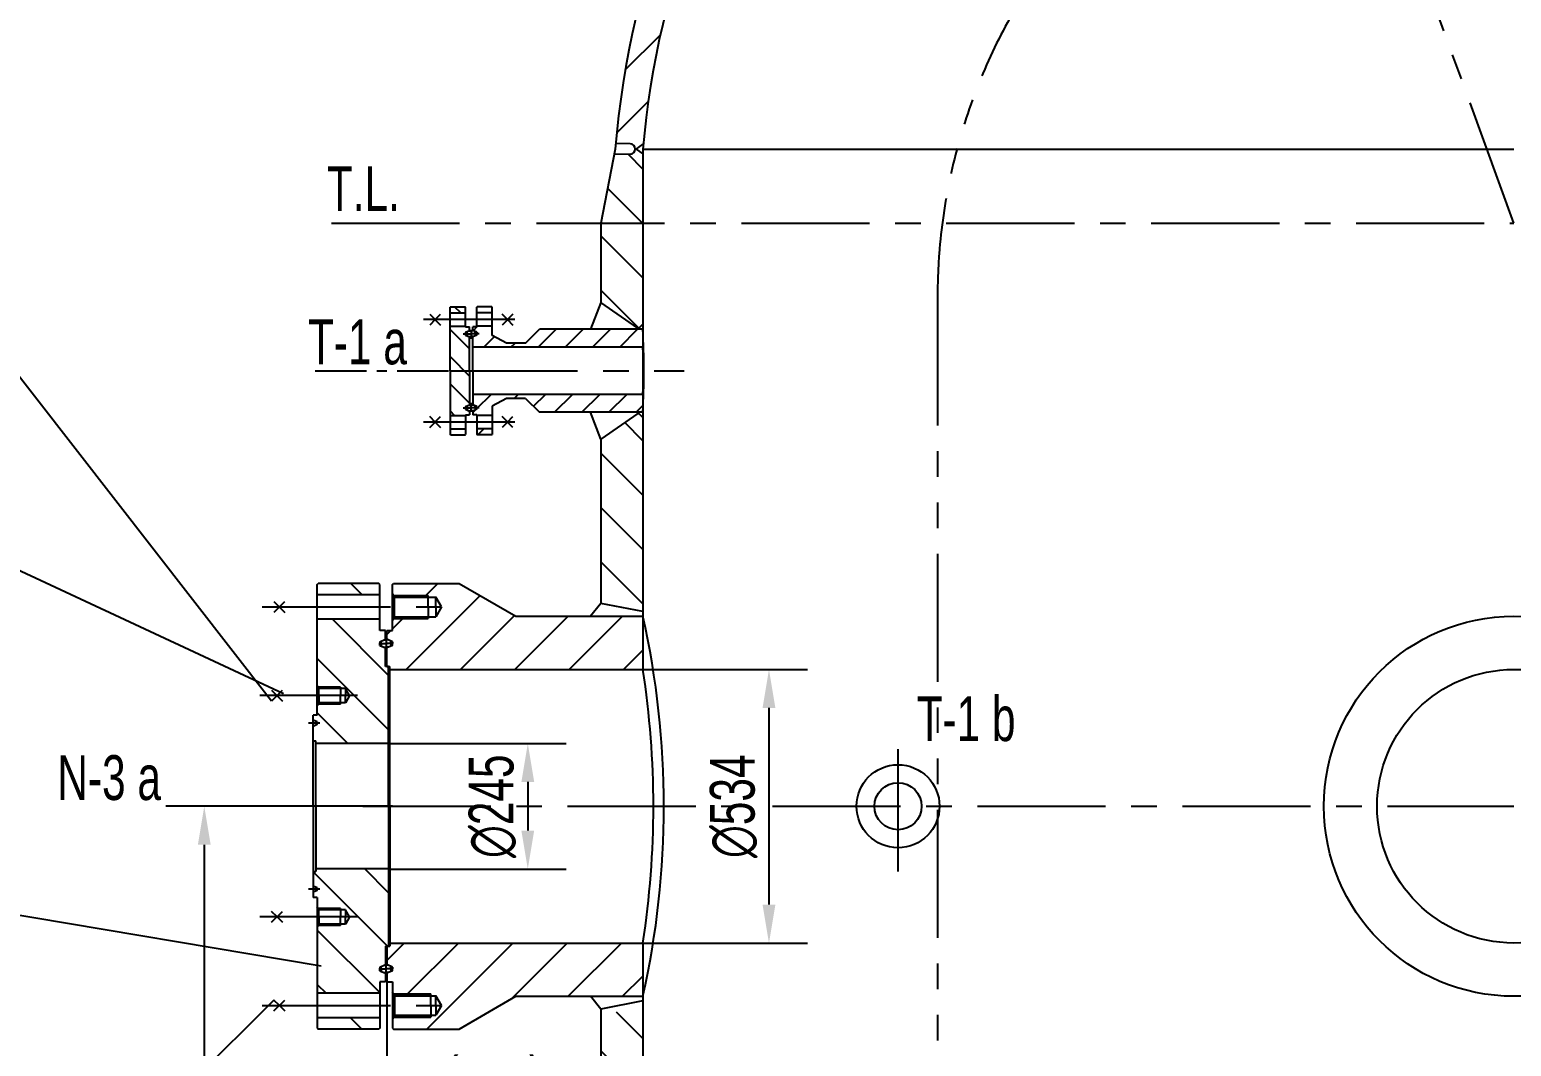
# Model space of a CAD drawing. Extents: x -3 to 21028, y -3 to 29728.
# Drawn here: x 3637 to 6529, y 24241 to 26226 of the extents above; entities that cross this region are included whole.
import ezdxf
from ezdxf.enums import TextEntityAlignment as Align

# ---------------------------------------------------------------- set-up
doc = ezdxf.new("R2010")
doc.units = 0
doc.header["$LTSCALE"] = 200
doc.header["$MEASUREMENT"] = 0
doc.linetypes.add('G', pattern=[2, 1.25, -0.25, 0.25, -0.25])
doc.linetypes.add('K', pattern=[2.5, 1.25, -0.25, 0.25, -0.25, 0.25, -0.25])
doc.layers.get('0').update_dxf_attribs({"linetype": 'CONTINUOUS'})
doc.layers.get('DEFPOINTS').update_dxf_attribs({"linetype": 'CONTINUOUS'})
for name, color, linetype in [('01', 7, 'CONTINUOUS'), ('02', 1, 'CONTINUOUS'), ('05', 4, 'G'), ('07', 6, 'K'), ('08', 1, 'CONTINUOUS'), ('11', 3, 'CONTINUOUS')]:
    doc.layers.add(name, color=color, linetype=linetype)
doc.styles.get("Standard").update_dxf_attribs({"font": 'thenor.shx', "width": 0.707, "bigfont": 'hztxt.shx'})
doc.dimstyles.new('INTE', dxfattribs={"dimscale": 25, "dimtxt": 3.5, "dimasz": 3, "dimexe": 3, "dimexo": 0, "dimgap": 1, "dimtad": 1, "dimdec": 3, "dimdsep": 46, "dimtxsty": 'Standard', "dimcen": 0, "dimclrd": 1, "dimclre": 1, "dimclrt": 3, "dimaunit": 1, "dimadec": 0, "dimazin": 0, "dimtfac": 1, "dimtdec": 4, "dimtofl": 0, "dimtmove": 0, "dimatfit": 0, "dimfxl": 0, "dimtzin": 0, "dimarcsym": 0})
doc.dimstyles.new('INTE$2', dxfattribs={"dimscale": 25, "dimtxt": 3.5, "dimasz": 3, "dimexe": 3, "dimexo": 0, "dimgap": 1, "dimtad": 1, "dimtih": 1, "dimtoh": 1, "dimdec": 3, "dimdsep": 46, "dimtxsty": 'Standard', "dimcen": 0, "dimclrd": 1, "dimclre": 1, "dimclrt": 3, "dimaunit": 1, "dimadec": 3, "dimazin": 0, "dimtfac": 1, "dimtdec": 4, "dimtofl": 0, "dimtmove": 0, "dimatfit": 0, "dimfxl": 0, "dimtzin": 0, "dimarcsym": 0})
pattern_1 = [(45, (0, -289.53), (-53.033, 53.033), [])]
pattern_2 = [(135, (0, -289.53), (-53.033, -53.033), [])]

# ---------------------------------------------------------------- blocks, each defined once
blk = doc.blocks.new('*D36')
at = {"color": 1, "linetype": 'ByBlock'}
for p, q in [((4286.9, 24999.6), (3902.8, 24999.6)), ((3977.8, 24924.6), (3977.8, 23514.6)), ((4456.1, 23439.6), (3902.8, 23439.6))]:
    blk.add_line(p, q, dxfattribs=at)
for points in [[(3965.3, 24924.6), (3990.3, 24924.6), (3977.8, 24999.6)], [(3965.3, 23514.6), (3990.3, 23514.6), (3977.8, 23439.6)]]:
    blk.add_solid(points, dxfattribs=at)
at = {"layer": 'DEFPOINTS', "color": 0, "linetype": 'ByBlock'}
for p in [(4286.9, 24999.6), (3977.8, 23439.6), (4456.1, 23439.6)]:
    blk.add_point(p, dxfattribs=at)
at = {"color": 3, "linetype": 'ByBlock', "insert": (3909.1, 24219.6), "char_height": 87.5, "attachment_point": 5, "rotation": 90}
blk.add_mtext('1560', dxfattribs=at)
blk = doc.blocks.new('*D249')
at = {"color": 1, "linetype": 'ByBlock'}
for start, end in [(78.2616, 84.1308), (115.8692, 121.7384)]:
    blk.add_arc((6533.8, 26137.6), 732.5, start, end, dxfattribs=at)
for points in [[(6608.1, 26853.8), (6609.4, 26878.8), (6533.8, 26870.1)], [(6209.4, 26808.2), (6219.1, 26785.2), (6283.3, 26825.9)]]:
    blk.add_solid(points, dxfattribs=at)
at = {"layer": 'DEFPOINTS', "color": 0, "linetype": 'ByBlock'}
for p in [(6533.8, 28297.5), (5947.1, 27749.7), (6364.9, 26850.4), (6533.8, 26137.6), (6533.8, 5882.7)]:
    blk.add_point(p, dxfattribs=at)
at = {"color": 3, "linetype": 'ByBlock', "insert": (6422.7, 26930.4), "char_height": 87.5, "attachment_point": 5}
blk.add_mtext('20°', dxfattribs=at)
blk = doc.blocks.new('*D250')
at = {"color": 1, "linetype": 'ByBlock'}
for start, end in [(100.1385, 110.277), (49.723, 59.8615)]:
    blk.add_arc((6533.8, 26137.6), 424.4, start, end, dxfattribs=at)
for points in [[(6458, 26567.9), (6460.2, 26543), (6533.8, 26562)], [(6741.6, 26493.4), (6752.2, 26516), (6679, 26536.5)]]:
    blk.add_solid(points, dxfattribs=at)
at = {"layer": 'DEFPOINTS', "color": 0, "linetype": 'ByBlock'}
for p in [(6533.8, 28297.5), (7120.6, 27749.7), (6583.1, 26559.2), (6533.8, 26137.6), (6533.8, 5882.7)]:
    blk.add_point(p, dxfattribs=at)
at = {"color": 3, "linetype": 'ByBlock', "insert": (6634.8, 26618.6), "char_height": 87.5, "attachment_point": 5}
blk.add_mtext('20°', dxfattribs=at)
blk = doc.blocks.new('*D255')
at = {"color": 1, "linetype": 'ByBlock'}
for p, q in [((4833.8, 25266.6), (5154.9, 25266.6)), ((5079.9, 25191.6), (5079.9, 24807.6)), ((4833.8, 24732.6), (5154.9, 24732.6))]:
    blk.add_line(p, q, dxfattribs=at)
for points in [[(5067.4, 25191.6), (5092.4, 25191.6), (5079.9, 25266.6)], [(5067.4, 24807.6), (5092.4, 24807.6), (5079.9, 24732.6)]]:
    blk.add_solid(points, dxfattribs=at)
at = {"layer": 'DEFPOINTS', "color": 0, "linetype": 'ByBlock'}
for p in [(4833.8, 25266.6), (4833.8, 24732.6), (5079.9, 24732.6)]:
    blk.add_point(p, dxfattribs=at)
at = {"color": 3, "linetype": 'ByBlock', "insert": (5011.1, 24999.6), "char_height": 87.5, "attachment_point": 5, "rotation": 90}
blk.add_mtext('∅534', dxfattribs=at)
blk = doc.blocks.new('*D256')
at = {"color": 1, "linetype": 'ByBlock'}
for p, q in [((4337.5, 25122.1), (4684.2, 25122.1)), ((4609.2, 25047.1), (4609.2, 24952.1)), ((4337.5, 24877.1), (4684.2, 24877.1))]:
    blk.add_line(p, q, dxfattribs=at)
for points in [[(4596.7, 25047.1), (4621.7, 25047.1), (4609.2, 25122.1)], [(4596.7, 24952.1), (4621.7, 24952.1), (4609.2, 24877.1)]]:
    blk.add_solid(points, dxfattribs=at)
at = {"layer": 'DEFPOINTS', "color": 0, "linetype": 'ByBlock'}
for p in [(4337.5, 25122.1), (4337.5, 24877.1), (4609.2, 24877.1)]:
    blk.add_point(p, dxfattribs=at)
at = {"color": 3, "linetype": 'ByBlock', "insert": (4540.4, 24999.6), "char_height": 87.5, "attachment_point": 5, "rotation": 90}
blk.add_mtext('∅245', dxfattribs=at)
blk = doc.blocks.new('*D259')
at = {"color": 1, "linetype": 'ByBlock'}
for p, q in [((4333.8, 24367.1), (4333.8, 24015.8)), ((4751.8, 24286.7), (4751.8, 24015.8)), ((4408.8, 24090.8), (4676.8, 24090.8))]:
    blk.add_line(p, q, dxfattribs=at)
for points in [[(4408.8, 24103.3), (4408.8, 24078.3), (4333.8, 24090.8)], [(4676.8, 24103.3), (4676.8, 24078.3), (4751.8, 24090.8)]]:
    blk.add_solid(points, dxfattribs=at)
at = {"layer": 'DEFPOINTS', "color": 0, "linetype": 'ByBlock'}
for p in [(4333.8, 24367.1), (4751.8, 24286.7), (4751.8, 24090.8)]:
    blk.add_point(p, dxfattribs=at)
at = {"color": 3, "linetype": 'ByBlock', "insert": (4542.8, 24163.9), "char_height": 87.5, "attachment_point": 5}
blk.add_mtext('(418)', dxfattribs=at)

msp = doc.modelspace()

# ---------------------------------------------------------------- hatches: boundary and pattern name
at = {"layer": '08'}
h = msp.add_hatch(dxfattribs=at)
h.set_pattern_fill('ANSI31', color=256, scale=600, style=0)
h.set_pattern_definition(pattern_1)
h.paths.add_polyline_path([(7135.2146, 27502.1781), (7130.2075, 27470.5649, -0.327301641), (7121.8099, 27462.2393), (7120.8006, 27460.7979), (7120.4791, 27459.9147), (7129.7762, 27446.6371, -0.288384263), (8232.7901, 26002.9425), (8248.9404, 25991.634, 0.363994765), (8258.5689, 25983.1146), (8289.9352, 25982.2933), (8287.8475, 25993.1112, 0.292865986)])
h.paths.add_polyline_path([(4780.7347, 26003.8504), (4809.0924, 26003.1078, -0.363994765), (4818.7209, 25994.5885), (4820.8306, 25993.1112), (4834.8712, 26002.9425, -0.288384263), (5937.8851, 27446.6371), (5947.3306, 27460.1267), (5947.3306, 27462.1293, 0.368919477), (5957.2075, 27470.5649), (5963.9767, 27513.3038, 0.296363695)])
h = msp.add_hatch(dxfattribs=at)
h.set_pattern_fill('ANSI31', color=256, scale=600, angle=90, style=0)
h.set_pattern_definition(pattern_2)
h.paths.add_polyline_path([(4833.8306, 25848.1112), (4751.8306, 25848.1112), (4751.8306, 25693.5262), (4823.8306, 25643.1112), (4825.8306, 25643.1112), (4833.8306, 25651.1112)])
h.paths.add_polyline_path([(4751.8306, 25848.1112), (4833.8306, 25848.1112), (4833.8306, 25984.0085), (4820.8306, 25993.1112), (4818.8306, 25993.1112, -0.406566259), (4809.0924, 25983.1146), (4777.7261, 25982.2933)])
h.paths.add_polyline_path([(4751.8306, 25133.5262), (4823.8306, 25083.1112), (4825.8306, 25083.1112), (4833.8306, 25091.1112), (4833.8306, 25469.1112), (4825.8306, 25477.1112), (4823.8306, 25477.1112), (4751.8306, 25426.6963)])
h = msp.add_hatch(dxfattribs=at)
h.set_pattern_fill('ANSI31', color=256, scale=300, angle=90, style=0)
h.set_pattern_definition([(135, (0, -289.533), (-26.516504, -26.516504), [])])
h.paths.add_polyline_path([(4458.414, 25685.1112), (4457.414, 25684.1112), (4457.414, 25673.1112), (4487.414, 25673.1112), (4487.414, 25684.1112), (4486.414, 25685.1112)])
h.paths.add_polyline_path([(4495.414, 25626.5773), (4487.414, 25629.9731), (4487.414, 25632.6112), (4487.414, 25635.2494), (4495.414, 25638.6452), (4495.414, 25646.1112), (4487.414, 25646.1112), (4487.414, 25647.1112), (4457.414, 25647.1112), (4457.414, 25560.1112), (4495.414, 25560.1112)])
h.paths.add_polyline_path([(4495.414, 25560.1112), (4457.414, 25560.1112), (4457.414, 25473.1112), (4487.414, 25473.1112), (4487.414, 25474.1112), (4495.414, 25474.1112), (4495.414, 25481.5773), (4487.414, 25484.9731), (4487.414, 25487.6112), (4487.414, 25490.2494), (4495.414, 25493.6452)])
h.paths.add_polyline_path([(4457.414, 25447.1112), (4457.414, 25436.1112), (4458.414, 25435.1112), (4486.414, 25435.1112), (4487.414, 25436.1112), (4487.414, 25447.1112)])
h = msp.add_hatch(dxfattribs=at)
h.set_pattern_fill('ANSI31', color=256, scale=300, style=0)
h.set_pattern_definition([(45, (0, -289.533), (-26.516504, 26.516504), [])])
h.paths.add_polyline_path([(4631.8306, 25641.1112), (4604.8306, 25614.1112), (4567.8306, 25614.1112), (4539.8306, 25629.1112), (4539.8306, 25647.1112), (4509.8306, 25647.1112), (4509.8306, 25646.1112), (4501.8306, 25646.1112), (4501.8306, 25638.6452), (4509.8306, 25635.2494), (4509.8306, 25632.6112), (4509.8306, 25629.9731), (4501.8306, 25626.5773), (4501.8306, 25606.1112), (4833.8306, 25606.1112), (4833.8306, 25641.1112)])
h.paths.add_polyline_path([(4501.8306, 25514.1112), (4501.8306, 25493.6452), (4509.8306, 25490.2494), (4509.8306, 25487.6112), (4509.8306, 25484.9731), (4501.8306, 25481.5773), (4501.8306, 25474.1112), (4509.8306, 25474.1112), (4509.8306, 25473.1112), (4539.8306, 25473.1112), (4539.8306, 25491.1112), (4567.8306, 25506.1112), (4575.2118, 25506.1112), (4604.8306, 25506.1112), (4631.8306, 25479.1112), (4833.8306, 25479.1112), (4833.8306, 25514.1112)])
h.paths.add_polyline_path([(4510.8306, 25685.1112), (4509.8306, 25684.1112), (4509.8306, 25673.1112), (4539.8306, 25673.1112), (4539.8306, 25684.1112), (4538.8306, 25685.1112)])
h.paths.add_polyline_path([(4539.8306, 25447.1112), (4509.8306, 25447.1112), (4509.8306, 25436.1112), (4510.8306, 25435.1112), (4538.8306, 25435.1112), (4539.8306, 25436.1112)])
h = msp.add_hatch(dxfattribs=at)
h.set_pattern_fill('ANSI31', color=256, scale=600, angle=90, style=0)
h.set_pattern_definition(pattern_2)
h.paths.add_polyline_path([(4320.3301, 25024.0056), (4320.3301, 25027.6112), (4320.3301, 25031.2168), (4331.4601, 25035.9412), (4331.4601, 25053.1112), (4320.3301, 25053.1112), (4320.3301, 25075.1112), (4198.3301, 25075.1112), (4198.3301, 24945.3324), (4199.9011, 24942.6112), (4243.3301, 24942.6112), (4243.3301, 24940.1362), (4253.3301, 24940.1362), (4261.4274, 24926.1112), (4253.3301, 24912.0862), (4243.3301, 24912.0862), (4243.3301, 24909.6112), (4199.9011, 24909.6112), (4198.3301, 24906.8901), (4198.3301, 24888.1112), (4190.4101, 24888.1112), (4190.4101, 24877.9912), (4198.3301, 24874.6294), (4198.3301, 24872.0362), (4198.3301, 24869.4431), (4190.4101, 24866.0812), (4190.4101, 24837.6112), (4195.4101, 24837.6112), (4195.4101, 24832.6112), (4337.4601, 24832.6112), (4337.4601, 24983.1112), (4333.8306, 24983.1112), (4331.4601, 24983.1112), (4331.4601, 25019.2812)])
h.paths.add_polyline_path([(4200.3301, 25145.1112), (4198.3301, 25143.1112), (4198.3301, 25123.1112), (4320.3301, 25123.1112), (4320.3301, 25143.1112), (4318.3301, 25145.1112)])
h.paths.add_polyline_path([(4253.3301, 24480.0862), (4243.3301, 24480.0862), (4243.3301, 24477.6112), (4199.9011, 24477.6112), (4198.3301, 24474.8901), (4198.3301, 24345.1112), (4320.3301, 24345.1112), (4320.3301, 24367.1112), (4331.4601, 24367.1112), (4331.4601, 24384.2812), (4320.3301, 24389.0056), (4320.3301, 24392.6112), (4320.3301, 24396.2168), (4331.4601, 24400.9412), (4331.4601, 24437.1112), (4337.4601, 24437.1112), (4337.4601, 24587.6112), (4195.4101, 24587.6112), (4195.4101, 24582.6112), (4190.4101, 24582.6112), (4190.4101, 24554.1412), (4198.3301, 24550.7794), (4198.3301, 24548.1862), (4198.3301, 24545.5931), (4190.4101, 24542.2312), (4190.4101, 24532.1112), (4198.3301, 24532.1112), (4198.3301, 24513.3324), (4199.9011, 24510.6112), (4243.3301, 24510.6112), (4243.3301, 24508.1362), (4253.3301, 24508.1362), (4261.4274, 24494.1112)])
h.paths.add_polyline_path([(4198.3301, 24297.1112), (4198.3301, 24277.1112), (4200.3301, 24275.1112), (4318.3301, 24275.1112), (4320.3301, 24277.1112), (4320.3301, 24297.1112)])
h = msp.add_hatch(dxfattribs=at)
h.set_pattern_fill('ANSI31', color=256, scale=600, style=0)
h.set_pattern_definition(pattern_1)
h.paths.add_polyline_path([(4833.8306, 24977.1112), (4833.8306, 25081.1112), (4585.8119, 25081.1112), (4474.9606, 25145.1112), (4346.9606, 25145.1112), (4344.9606, 25143.1112), (4344.9606, 25125.1644), (4347.0121, 25121.6112), (4414.9606, 25121.6112), (4414.9606, 25118.2362), (4429.9606, 25118.2362), (4441.0025, 25099.1112), (4429.9606, 25079.9862), (4414.9606, 25079.9862), (4414.9606, 25076.6112), (4347.0121, 25076.6112), (4344.9606, 25073.058), (4344.9606, 25053.1112), (4333.8306, 25053.1112), (4333.8306, 25035.9412), (4344.9606, 25031.2168), (4344.9606, 25027.6112), (4344.9606, 25024.0056), (4333.8306, 25019.2812), (4333.8306, 24983.1112), (4339.8306, 24983.1112), (4339.8306, 24977.1112)])
h.paths.add_polyline_path([(4833.8306, 24339.1112), (4833.8306, 24443.1112), (4339.8306, 24443.1112), (4339.8306, 24437.1112), (4333.8306, 24437.1112), (4333.8306, 24400.9412), (4344.9606, 24396.2168), (4344.9606, 24392.6112), (4344.9606, 24389.0056), (4333.8306, 24384.2812), (4333.8306, 24367.1112), (4344.9606, 24367.1112), (4344.9606, 24347.1644), (4347.0121, 24343.6112), (4419.9606, 24343.6112), (4419.9606, 24340.2362), (4429.9606, 24340.2362), (4441.0025, 24321.1112), (4429.9606, 24301.9862), (4419.9606, 24301.9862), (4419.9606, 24298.6112), (4347.0121, 24298.6112), (4344.9606, 24295.058), (4344.9606, 24277.1112), (4346.9606, 24275.1112), (4474.9606, 24275.1112), (4585.8119, 24339.1112)])
h = msp.add_hatch(dxfattribs=at)
h.set_pattern_fill('ANSI31', color=256, scale=600, angle=90, style=0)
h.set_pattern_definition(pattern_2)
h.paths.add_polyline_path([(4751.8306, 23754.6072), (4809.0924, 23753.1078, -0.406566259), (4818.8306, 23743.1112), (4820.8306, 23743.1112), (4833.8306, 23752.2139), (4833.8306, 24329.1112), (4825.8306, 24337.1112), (4823.8306, 24337.1112), (4751.8306, 24286.6963)])

# ---------------------------------------------------------------- linework, layer by layer
at = {"layer": '01'}
for p, q in [((4809.0924, 26003.1078), (4780.7347, 26003.8504)), ((4820.8306, 25993.1112), (4834.8712, 26002.9425)), ((4779.8138, 25993.1112), (4751.8306, 25848.1112)), ((4809.0924, 25983.1146), (4777.7261, 25982.2933)), ((4818.8306, 25993.1112), (4820.8306, 25993.1112)), ((4820.8306, 25993.1112), (4833.8306, 25984.0085)), ((4833.8306, 25993.1112), (4833.8306, 25606.1112)), ((4833.8306, 25993.1112), (6533.8306, 25993.1112)), ((4751.8306, 25848.1112), (4751.8306, 25693.5262)), ((4510.8306, 25685.1112), (4509.8306, 25684.1112)), ((4509.8306, 25646.1112), (4509.8306, 25684.1112)), ((4538.8306, 25685.1112), (4510.8306, 25685.1112)), ((4538.8306, 25685.1112), (4539.8306, 25684.1112)), ((4539.8306, 25629.1112), (4539.8306, 25684.1112)), ((4751.8306, 25693.5262), (4731.8306, 25641.1112)), ((4823.8306, 25643.1112), (4751.8306, 25693.5262)), ((4417.7308, 25670.7178), (4438.944, 25649.5046)), ((4428.3374, 25660.1112), (4417.7308, 25649.5046)), ((4428.3374, 25660.1112), (4438.944, 25670.7178)), ((4539.8306, 25673.1112), (4509.8306, 25673.1112)), ((4580.1756, 25670.7178), (4558.9624, 25649.5046)), ((4569.569, 25660.1112), (4558.9624, 25670.7178)), ((4569.569, 25660.1112), (4580.1756, 25649.5046)), ((4487.414, 25635.2494), (4487.414, 25632.6112)), ((4487.414, 25629.9731), (4487.414, 25632.6112)), ((4490.6223, 25632.6112), (4490.6223, 25636.6112)), ((4490.6223, 25632.6112), (4490.6223, 25628.6112)), ((4494.1561, 25638.1112), (4498.6223, 25638.1112)), ((4494.1561, 25627.1112), (4498.6223, 25627.1112)), ((4503.0886, 25638.1112), (4498.6223, 25638.1112)), ((4503.0886, 25627.1112), (4498.6223, 25627.1112)), ((4501.8306, 25638.1112), (4501.8306, 25646.1112)), ((4509.8306, 25646.1112), (4501.8306, 25646.1112)), ((4509.8306, 25629.9731), (4501.8306, 25626.5773)), ((4501.8306, 25560.1112), (4501.8306, 25627.1112)), ((4509.8306, 25635.2494), (4501.9106, 25638.6112)), ((4506.6223, 25632.6112), (4506.6223, 25636.6112)), ((4506.6223, 25632.6112), (4506.6223, 25628.6112)), ((4539.8306, 25647.1112), (4509.8306, 25647.1112)), ((4509.8306, 25635.2494), (4509.8306, 25632.6112)), ((4509.8306, 25629.9731), (4509.8306, 25632.6112)), ((4567.8306, 25614.1112), (4539.8306, 25629.1112)), ((4604.8306, 25614.1112), (4631.8306, 25641.1112)), ((4833.8306, 25641.1112), (4631.8306, 25641.1112)), ((4823.8306, 25643.1112), (4823.8306, 25641.1112)), ((4823.8306, 25643.1112), (4825.8306, 25643.1112)), ((4825.8306, 25643.1112), (4833.8306, 25651.1112)), ((4825.8306, 25643.1112), (4825.8306, 25641.1112)), ((4833.8306, 25606.1112), (4501.8306, 25606.1112)), ((4604.8306, 25614.1112), (4567.8306, 25614.1112)), ((4501.8306, 25560.1112), (4501.8306, 25493.1112)), ((4833.8306, 25514.1112), (4501.8306, 25514.1112)), ((4579.8306, 25514.1112), (4501.8306, 25514.1112)), ((4833.8306, 25514.1112), (4833.8306, 24977.1112)), ((4487.414, 25490.2494), (4487.414, 25487.6112)), ((4487.414, 25484.9731), (4487.414, 25487.6112)), ((4490.6223, 25487.6112), (4490.6223, 25491.6112)), ((4490.6223, 25487.6112), (4490.6223, 25483.6112)), ((4494.1561, 25493.1112), (4498.6223, 25493.1112)), ((4494.1561, 25482.1112), (4498.6223, 25482.1112)), ((4503.0886, 25493.1112), (4498.6223, 25493.1112)), ((4503.0886, 25482.1112), (4498.6223, 25482.1112)), ((4501.8306, 25482.1112), (4501.8306, 25474.1112)), ((4509.8306, 25490.2494), (4501.9106, 25493.6112)), ((4509.8306, 25484.9731), (4501.9106, 25481.6112)), ((4506.6223, 25487.6112), (4506.6223, 25491.6112)), ((4506.6223, 25487.6112), (4506.6223, 25483.6112)), ((4509.8306, 25490.2494), (4509.8306, 25487.6112)), ((4509.8306, 25484.9731), (4509.8306, 25487.6112)), ((4567.8306, 25506.1112), (4539.8306, 25491.1112)), ((4539.8306, 25491.1112), (4539.8306, 25436.1112)), ((4604.8306, 25506.1112), (4567.8306, 25506.1112)), ((4575.2118, 25506.1112), (4567.8306, 25506.1112)), ((4604.8306, 25506.1112), (4631.8306, 25479.1112)), ((4833.8306, 25479.1112), (4631.8306, 25479.1112)), ((4751.8306, 25426.6963), (4731.8306, 25479.1112)), ((4823.8306, 25477.1112), (4823.8306, 25479.1112)), ((4825.8306, 25477.1112), (4825.8306, 25479.1112)), ((4428.3374, 25460.1112), (4417.7308, 25470.7178)), ((4417.7308, 25449.5046), (4438.944, 25470.7178)), ((4428.3374, 25460.1112), (4438.944, 25449.5046)), ((4509.8306, 25474.1112), (4501.8306, 25474.1112)), ((4509.8306, 25474.1112), (4509.8306, 25436.1112)), ((4539.8306, 25473.1112), (4509.8306, 25473.1112)), ((4580.1756, 25449.5046), (4558.9624, 25470.7178)), ((4569.569, 25460.1112), (4558.9624, 25449.5046)), ((4569.569, 25460.1112), (4580.1756, 25470.7178)), ((4823.8306, 25477.1112), (4751.8306, 25426.6963)), ((4823.8306, 25477.1112), (4825.8306, 25477.1112)), ((4825.8306, 25477.1112), (4833.8306, 25469.1112)), ((4539.8306, 25447.1112), (4509.8306, 25447.1112)), ((4510.8306, 25435.1112), (4509.8306, 25436.1112)), ((4538.8306, 25435.1112), (4510.8306, 25435.1112)), ((4538.8306, 25435.1112), (4539.8306, 25436.1112)), ((4751.8306, 25426.6963), (4751.8306, 25106.0504)), ((4198.3301, 25143.1112), (4200.3301, 25145.1112)), ((4198.3301, 24888.1112), (4198.3301, 25143.1112)), ((4318.3301, 25145.1112), (4200.3301, 25145.1112)), ((4320.3301, 25143.1112), (4318.3301, 25145.1112)), ((4320.3301, 25053.1112), (4320.3301, 25143.1112)), ((4344.9606, 25143.1112), (4346.9606, 25145.1112)), ((4344.9606, 25053.1112), (4344.9606, 25143.1112)), ((4346.9606, 25145.1112), (4474.9606, 25145.1112)), ((4474.9606, 25145.1112), (4585.8119, 25081.1112)), ((4113.8427, 25109.7178), (4135.0559, 25088.5046)), ((4124.4493, 25099.1112), (4135.0559, 25109.7178)), ((4320.3301, 25123.1112), (4198.3301, 25123.1112)), ((4348.9606, 25118.2362), (4344.9606, 25125.1644)), ((4348.9606, 25079.9862), (4348.9606, 25118.2362)), ((4348.9606, 25118.2362), (4429.9606, 25118.2362)), ((4414.9606, 25099.1112), (4414.9606, 25121.6112)), ((4429.9606, 25099.1112), (4429.9606, 25118.2362)), ((4441.0025, 25099.1112), (4429.9606, 25118.2362)), ((4751.8306, 25106.0504), (4731.8306, 25081.1112)), ((4833.8306, 25090.1112), (4751.8306, 25106.0504)), ((4124.4493, 25099.1112), (4113.8427, 25088.5046)), ((4320.3301, 25075.1112), (4198.3301, 25075.1112)), ((4348.9606, 25079.9862), (4344.9606, 25073.058)), ((4348.9606, 25079.9862), (4429.9606, 25079.9862)), ((4414.9606, 25099.1112), (4414.9606, 25076.6112)), ((4441.0025, 25099.1112), (4429.9606, 25079.9862)), ((4429.9606, 25099.1112), (4429.9606, 25079.9862)), ((4585.8119, 25081.1112), (4833.8306, 25081.1112)), ((4331.4601, 25053.1112), (4320.3301, 25053.1112)), ((4331.4601, 25034.7562), (4331.4601, 25053.1112)), ((4333.8306, 25053.1112), (4344.9606, 25053.1112)), ((4333.8306, 25034.7562), (4333.8306, 25053.1112)), ((4320.3301, 25031.2168), (4331.4601, 25035.9412)), ((4320.3301, 25031.2168), (4320.3301, 25027.6112)), ((4320.3301, 25024.0056), (4320.3301, 25027.6112)), ((4320.3301, 25024.0056), (4331.4601, 25019.2812)), ((4323.1204, 25027.6112), (4323.1204, 25032.4012)), ((4323.1204, 25027.6112), (4323.1204, 25022.8212)), ((4328.6684, 25034.7562), (4332.6454, 25034.7562)), ((4328.6684, 25020.4662), (4332.6454, 25020.4662)), ((4331.4601, 24983.1112), (4331.4601, 25020.4662)), ((4336.6223, 25034.7562), (4332.6454, 25034.7562)), ((4336.6223, 25034.7562), (4332.6454, 25034.7562)), ((4336.6223, 25020.4662), (4332.6454, 25020.4662)), ((4336.6223, 25020.4662), (4332.6454, 25020.4662)), ((4344.9606, 25031.2168), (4333.8306, 25035.9412)), ((4344.9606, 25024.0056), (4333.8306, 25019.2812)), ((4333.8306, 24983.1112), (4333.8306, 25020.4662)), ((4342.1704, 25027.6112), (4342.1704, 25032.4012)), ((4342.1704, 25027.6112), (4342.1704, 25022.8212)), ((4344.9606, 25031.2168), (4344.9606, 25027.6112)), ((4344.9606, 25024.0056), (4344.9606, 25027.6112)), ((4337.4601, 24983.1112), (4331.4601, 24983.1112)), ((4333.8306, 24983.1112), (4339.8306, 24983.1112)), ((4337.4601, 24710.1112), (4337.4601, 24983.1112)), ((4339.8306, 24710.1112), (4339.8306, 24983.1112)), ((4339.8306, 24977.1112), (4833.8306, 24977.1112)), ((4109.2405, 24936.7178), (4130.4537, 24915.5046)), ((4119.8471, 24926.1112), (4130.4537, 24936.7178)), ((4201.3301, 24940.1362), (4198.3301, 24945.3324)), ((4201.3301, 24926.1112), (4201.3301, 24940.1362)), ((4253.3301, 24940.1362), (4201.3301, 24940.1362)), ((4243.3301, 24942.6112), (4243.3301, 24926.1112)), ((4261.4274, 24926.1112), (4253.3301, 24940.1362)), ((4253.3301, 24940.1362), (4253.3301, 24926.1112)), ((4119.8471, 24926.1112), (4109.2405, 24915.5046)), ((4201.3301, 24912.0862), (4198.3301, 24906.8901)), ((4201.3301, 24926.1112), (4201.3301, 24912.0862)), ((4253.3301, 24912.0862), (4201.3301, 24912.0862)), ((4243.3301, 24909.6112), (4243.3301, 24926.1112)), ((4261.4274, 24926.1112), (4253.3301, 24912.0862)), ((4253.3301, 24912.0862), (4253.3301, 24926.1112)), ((4190.4101, 24710.1112), (4190.4101, 24888.1112)), ((4198.3301, 24888.1112), (4190.4101, 24888.1112)), ((4198.3301, 24874.6294), (4190.4101, 24877.9912)), ((4198.3301, 24874.6294), (4198.3301, 24872.0362)), ((4198.3301, 24869.4431), (4198.3301, 24872.0362)), ((4198.3301, 24869.4431), (4190.4101, 24866.0812)), ((4190.4101, 24837.6112), (4195.4101, 24837.6112)), ((4195.4101, 24710.1112), (4195.4101, 24837.6112)), ((4337.4601, 24832.6112), (4195.4101, 24832.6112)), ((4190.4101, 24710.1112), (4190.4101, 24532.1112)), ((4195.4101, 24710.1112), (4195.4101, 24582.6112)), ((4337.4601, 24710.1112), (4337.4601, 24437.1112)), ((4339.8306, 24710.1112), (4339.8306, 24437.1112)), ((4190.4101, 24582.6112), (4195.4101, 24582.6112)), ((4337.4601, 24587.6112), (4195.4101, 24587.6112)), ((4198.3301, 24550.7794), (4190.4101, 24554.1412)), ((4198.3301, 24545.5931), (4190.4101, 24542.2312)), ((4198.3301, 24532.1112), (4190.4101, 24532.1112)), ((4198.3301, 24550.7794), (4198.3301, 24548.1862)), ((4198.3301, 24545.5931), (4198.3301, 24548.1862)), ((4198.3301, 24532.1112), (4198.3301, 24277.1112)), ((4109.2405, 24483.5046), (4130.4537, 24504.7178)), ((4119.8471, 24494.1112), (4109.2405, 24504.7178)), ((4201.3301, 24508.1362), (4198.3301, 24513.3324)), ((4253.3301, 24508.1362), (4201.3301, 24508.1362)), ((4201.3301, 24494.1112), (4201.3301, 24508.1362)), ((4243.3301, 24510.6112), (4243.3301, 24494.1112)), ((4261.4274, 24494.1112), (4253.3301, 24508.1362)), ((4253.3301, 24508.1362), (4253.3301, 24494.1112)), ((4119.8471, 24494.1112), (4130.4537, 24483.5046)), ((4201.3301, 24480.0862), (4198.3301, 24474.8901)), ((4201.3301, 24494.1112), (4201.3301, 24480.0862)), ((4253.3301, 24480.0862), (4201.3301, 24480.0862)), ((4243.3301, 24477.6112), (4243.3301, 24494.1112)), ((4253.3301, 24480.0862), (4253.3301, 24494.1112)), ((4261.4274, 24494.1112), (4253.3301, 24480.0862)), ((4331.4601, 24437.1112), (4331.4601, 24399.7562)), ((4337.4601, 24437.1112), (4331.4601, 24437.1112)), ((4333.8306, 24437.1112), (4333.8306, 24399.7562)), ((4333.8306, 24437.1112), (4339.8306, 24437.1112)), ((4339.8306, 24443.1112), (4833.8306, 24443.1112)), ((4833.8306, 24443.1112), (4833.8306, 23196.1112)), ((4320.3301, 24396.2168), (4331.4601, 24400.9412)), ((4320.3301, 24396.2168), (4320.3301, 24392.6112)), ((4320.3301, 24389.0056), (4320.3301, 24392.6112)), ((4320.3301, 24389.0056), (4331.4601, 24384.2812)), ((4323.1204, 24392.6112), (4323.1204, 24397.4012)), ((4323.1204, 24392.6112), (4323.1204, 24387.8212)), ((4328.6684, 24399.7562), (4332.6454, 24399.7562)), ((4328.6684, 24385.4662), (4332.6454, 24385.4662)), ((4331.4601, 24385.4662), (4331.4601, 24367.1112)), ((4336.6223, 24399.7562), (4332.6454, 24399.7562)), ((4336.6223, 24399.7562), (4332.6454, 24399.7562)), ((4336.6223, 24385.4662), (4332.6454, 24385.4662)), ((4336.6223, 24385.4662), (4332.6454, 24385.4662)), ((4344.9606, 24396.2168), (4333.8306, 24400.9412)), ((4344.9606, 24389.0056), (4333.8306, 24384.2812)), ((4333.8306, 24385.4662), (4333.8306, 24367.1112)), ((4342.1704, 24392.6112), (4342.1704, 24397.4012)), ((4342.1704, 24392.6112), (4342.1704, 24387.8212)), ((4344.9606, 24396.2168), (4344.9606, 24392.6112)), ((4344.9606, 24389.0056), (4344.9606, 24392.6112)), ((4320.3301, 24367.1112), (4320.3301, 24277.1112)), ((4331.4601, 24367.1112), (4320.3301, 24367.1112)), ((4333.8306, 24367.1112), (4344.9606, 24367.1112)), ((4344.9606, 24367.1112), (4344.9606, 24277.1112)), ((4113.8427, 24310.5046), (4135.0559, 24331.7178)), ((4124.4493, 24321.1112), (4113.8427, 24331.7178)), ((4124.4493, 24321.1112), (4135.0559, 24310.5046)), ((4320.3301, 24345.1112), (4198.3301, 24345.1112)), ((4348.9606, 24340.2362), (4344.9606, 24347.1644)), ((4348.9606, 24340.2362), (4429.9606, 24340.2362)), ((4348.9606, 24340.2362), (4348.9606, 24301.9862)), ((4419.9606, 24321.1112), (4419.9606, 24343.6112)), ((4419.9606, 24321.1112), (4419.9606, 24298.6112)), ((4429.9606, 24321.1112), (4429.9606, 24340.2362)), ((4441.0025, 24321.1112), (4429.9606, 24340.2362)), ((4441.0025, 24321.1112), (4429.9606, 24301.9862)), ((4429.9606, 24321.1112), (4429.9606, 24301.9862)), ((4474.9606, 24275.1112), (4585.8119, 24339.1112)), ((4585.8119, 24339.1112), (4833.8306, 24339.1112)), ((4751.8306, 24314.172), (4731.8306, 24339.1112)), ((4833.8306, 24330.1112), (4751.8306, 24314.172)), ((4320.3301, 24297.1112), (4198.3301, 24297.1112)), ((4348.9606, 24301.9862), (4344.9606, 24295.058)), ((4348.9606, 24301.9862), (4429.9606, 24301.9862)), ((4751.8306, 24314.172), (4751.8306, 23283.5262)), ((4198.3301, 24277.1112), (4200.3301, 24275.1112)), ((4318.3301, 24275.1112), (4200.3301, 24275.1112)), ((4320.3301, 24277.1112), (4318.3301, 24275.1112)), ((4344.9606, 24277.1112), (4346.9606, 24275.1112)), ((4346.9606, 24275.1112), (4474.9606, 24275.1112))]:
    msp.add_line(p, q, dxfattribs=at)
at = {"layer": '01', "ltscale": 0.4}
for p, q in [((4458.414, 25685.1112), (4457.414, 25684.1112)), ((4457.414, 25560.1112), (4457.414, 25684.1112)), ((4458.414, 25685.1112), (4486.414, 25685.1112)), ((4486.414, 25685.1112), (4487.414, 25684.1112)), ((4487.414, 25646.1112), (4487.414, 25684.1112)), ((4457.414, 25673.1112), (4487.414, 25673.1112)), ((4457.414, 25647.1112), (4487.414, 25647.1112)), ((4487.414, 25646.1112), (4495.414, 25646.1112)), ((4487.414, 25635.2494), (4495.334, 25638.6112)), ((4487.414, 25629.9731), (4495.334, 25626.6112)), ((4495.414, 25638.1112), (4495.414, 25646.1112)), ((4495.414, 25560.1112), (4495.414, 25627.1112)), ((4457.414, 25560.1112), (4457.414, 25436.1112)), ((4495.414, 25560.1112), (4495.414, 25493.1112)), ((4487.414, 25490.2494), (4495.334, 25493.6112)), ((4487.414, 25484.9731), (4495.334, 25481.6112)), ((4495.414, 25482.1112), (4495.414, 25474.1112)), ((4457.414, 25473.1112), (4487.414, 25473.1112)), ((4487.414, 25474.1112), (4487.414, 25436.1112)), ((4487.414, 25474.1112), (4495.414, 25474.1112)), ((4457.414, 25447.1112), (4487.414, 25447.1112)), ((4458.414, 25435.1112), (4457.414, 25436.1112)), ((4458.414, 25435.1112), (4486.414, 25435.1112)), ((4486.414, 25435.1112), (4487.414, 25436.1112))]:
    msp.add_line(p, q, dxfattribs=at)
at = {"layer": '01'}
for centre, radius in [((6533.8306, 24710.1112), 371), ((6533.8306, 24710.1112), 267), ((5331.7491, 24710.1112), 81), ((5331.7491, 24710.1112), 46)]:
    msp.add_circle(centre, radius, dxfattribs=at)
for centre, radius, start, end in [((6533.8306, 25848.1112), 1760, 108.8917173, 175.2742527), ((6533.8306, 25848.1112), 1706, 110, 175.1243122), ((4808.8306, 25993.1112), 10, 360, 88.5), ((4808.8306, 25993.1112), 10, 271.5, 0), ((3135.7614, 25560.1112), 1700, 357.2689906, 2.7310094), ((3134.4531, 25560.1112), 1700, 358.4494544, 1.5505456), ((3174.8071, 24710.1112), 1700, 347.3945956, 12.6054044), ((3104.3212, 24710.1112), 1749.9977, 351.2240144, 8.7759856)]:
    msp.add_arc(centre, radius, start, end, dxfattribs=at)
at = {"layer": '02'}
for p, q in [((4132.1378, 24929.697), (2122.1626, 25866.7241)), ((4347.0121, 25121.6112), (4414.9606, 25121.6112)), ((4347.0121, 25076.6112), (4414.9606, 25076.6112)), ((4243.3301, 24942.6112), (4199.9011, 24942.6112)), ((4243.3301, 24909.6112), (4199.9011, 24909.6112)), ((4206.1009, 24397.841), (2132.1395, 24746.4643)), ((4243.3301, 24510.6112), (4199.9011, 24510.6112)), ((4243.3301, 24477.6112), (4199.9011, 24477.6112)), ((4347.0121, 24343.6112), (4419.9606, 24343.6112)), ((4347.0121, 24298.6112), (4419.9606, 24298.6112))]:
    msp.add_line(p, q, dxfattribs=at)
at = {"layer": '05'}
for p, q in [((6533.8306, 25848.1112), (5947.105, 27460.1267)), ((4225.9938, 25848.1112), (6533.8306, 25848.1112)), ((4583.9066, 25660.1112), (4405.8116, 25660.1112)), ((4488.6139, 25632.6112), (4498.6223, 25632.6112)), ((4488.6139, 25632.6112), (4498.6223, 25632.6112)), ((4514.2647, 25632.6112), (4497.858, 25632.6112)), ((4498.6223, 25640.3273), (4498.6223, 25622.4719)), ((4508.6308, 25632.6112), (4498.6223, 25632.6112)), ((4508.6308, 25632.6112), (4498.6223, 25632.6112)), ((4508.6308, 25632.6112), (4498.6223, 25632.6112)), ((4508.6308, 25632.6112), (4498.6223, 25632.6112)), ((4456.1456, 25560.1112), (4914.4949, 25560.1112)), ((4488.6139, 25487.6112), (4498.6223, 25487.6112)), ((4488.6139, 25487.6112), (4498.6223, 25487.6112)), ((4514.2647, 25487.6112), (4497.858, 25487.6112)), ((4498.6223, 25479.8951), (4498.6223, 25497.7505)), ((4508.6308, 25487.6112), (4498.6223, 25487.6112)), ((4508.6308, 25487.6112), (4498.6223, 25487.6112)), ((4508.6308, 25487.6112), (4498.6223, 25487.6112)), ((4508.6308, 25487.6112), (4498.6223, 25487.6112)), ((4583.9066, 25460.1112), (4405.8116, 25460.1112)), ((4091.0118, 25099.1112), (4448.4508, 25099.1112)), ((4318.5339, 25027.6112), (4332.6454, 25027.6112)), ((4332.6454, 25036.9723), (4332.6454, 25015.0837)), ((4346.7568, 25027.6112), (4332.6454, 25027.6112)), ((4276.9059, 24926.1112), (4086.4095, 24926.1112)), ((4203.5486, 24872.0362), (4181.4085, 24872.0362)), ((5331.7491, 24582.9116), (5331.7491, 24821.7019)), ((4345.1315, 24710.1112), (4175.6308, 24710.1112)), ((4286.9165, 24710.1112), (6533.8306, 24710.1112)), ((4203.5486, 24548.1862), (4181.4085, 24548.1862)), ((4276.9059, 24494.1112), (4086.4095, 24494.1112)), ((4318.5339, 24392.6112), (4332.6454, 24392.6112)), ((4332.6454, 24383.2501), (4332.6454, 24402.6719)), ((4346.7568, 24392.6112), (4332.6454, 24392.6112)), ((4091.0118, 24321.1112), (4448.4508, 24321.1112))]:
    msp.add_line(p, q, dxfattribs=at)
at = {"layer": '05', "ltscale": 0.4}
for p, q in [((4482.98, 25632.6112), (4499.3866, 25632.6112)), ((4194.2892, 25560.1112), (4501.5266, 25560.1112)), ((4482.98, 25487.6112), (4499.3866, 25487.6112))]:
    msp.add_line(p, q, dxfattribs=at)
at = {"layer": '07'}
msp.add_line((5408.8306, 25703.1112), (5408.8306, 17110.1112), dxfattribs=at)
msp.add_arc((6533.8306, 25703.1112), 1125, 119.1845166, 180, dxfattribs=at)
at = {"layer": '08'}
for p, q in [((4109.2405, 24915.5046), (3519.3294, 25673.4251)), ((4113.8427, 24331.7178), (3420.6504, 23643.2286))]:
    msp.add_line(p, q, dxfattribs=at)
at = {"layer": 'DEFPOINTS', "color": 0, "linetype": 'ByBlock'}
for p in [(4835.1007, 25625.8116), (4579.8306, 25514.1112), (4579.8306, 25514.1112), (4575.2118, 25506.1112), (4835.1007, 25494.4109)]:
    msp.add_point(p, dxfattribs=at)

# ---------------------------------------------------------------- texts
at = {"layer": '02', "width": 0.633862}
for p, p2 in [((4132.1221, 24929.672), (4132.1535, 24929.672)), ((4206.0852, 24397.816), (4206.1166, 24397.816)), ((4235.6704, 24397.816), (4235.7019, 24397.816))]:
    msp.add_text('●', height=0.05, dxfattribs=at).set_placement(p, p2, align=Align.FIT)
at = {"layer": '11', "width": 0.707}
for s, p in [('T.L.', (4217.1192, 25872.0299)), ('T-1 a', (4180.1568, 25572.8073)), ('T-1 b', (5368.0499, 24837.3581)), ('N-3 a', (3691.001, 24722.2938))]:
    msp.add_text(s, height=87.5, dxfattribs=at).set_placement(p)

# ---------------------------------------------------------------- dimensions: what is measured, and where the dimension line sits
at = {"layer": '08'}
for base, line1, line2, picture, middle in [((6364.9093, 26560.8463), ((6533.8306, 28008.008), (6533.8306, 5593.1904)), ((6533.8306, 25848.1112), (5947.105, 27460.1267)), '*D249', (6422.7016, 26572.1113)), ((6583.1008, 26269.644), ((6533.8306, 25848.1112), (7120.5563, 27460.1267)), ((6533.8306, 28008.008), (6533.8306, 5593.1904)), '*D250', (6634.8298, 26260.3206))]:
    dim = msp.add_angular_dim_2l(base=base, line1=line1, line2=line2, dimstyle='INTE$2', override={"dimaunit": 0, "dimazin": 2}, dxfattribs=at)
    dim.commit()
    dim.dimension.update_dxf_attribs({"geometry": picture, "text_midpoint": middle, "dimtype": 162, "insert": (0, -289.5333)})
for base, p1, p2, text, picture, middle in [((5079.8847, 24443.1112), (4833.8306, 24977.1112), (4833.8306, 24443.1112), '%%c534', '*D255', (5011.1347, 24710.1112)), ((4609.195, 24587.6112), (4337.4601, 24832.6112), (4337.4601, 24587.6112), '%%c245', '*D256', (4540.4364, 24710.1112))]:
    dim = msp.add_linear_dim(base=base, p1=p1, p2=p2, angle=90, text=text, dimstyle='INTE', override={"dimaunit": 0}, dxfattribs=at)
    dim.commit()
    dim.dimension.update_dxf_attribs({"geometry": picture, "text_midpoint": middle, "insert": (0, -289.5333)})
dim = msp.add_linear_dim(base=(3977.8126, 23150.1112), p1=(4286.9165, 24710.1112), p2=(4456.1456, 23150.1112), angle=90, dimstyle='INTE', override={"dimaunit": 0}, dxfattribs=at)
dim.commit()
dim.dimension.update_dxf_attribs({"geometry": '*D36', "text_midpoint": (3909.0626, 23930.1112), "insert": (0, -289.5333)})
dim = msp.add_linear_dim(base=(4751.8306, 24090.772), p1=(4333.8306, 24367.1112), p2=(4751.8306, 24286.6963), text='(418)', dimstyle='INTE', override={"dimaunit": 0}, dxfattribs=at)
dim.commit()
dim.dimension.update_dxf_attribs({"geometry": '*D259', "text_midpoint": (4542.8306, 24163.897)})

doc.saveas('drawing.dxf')
